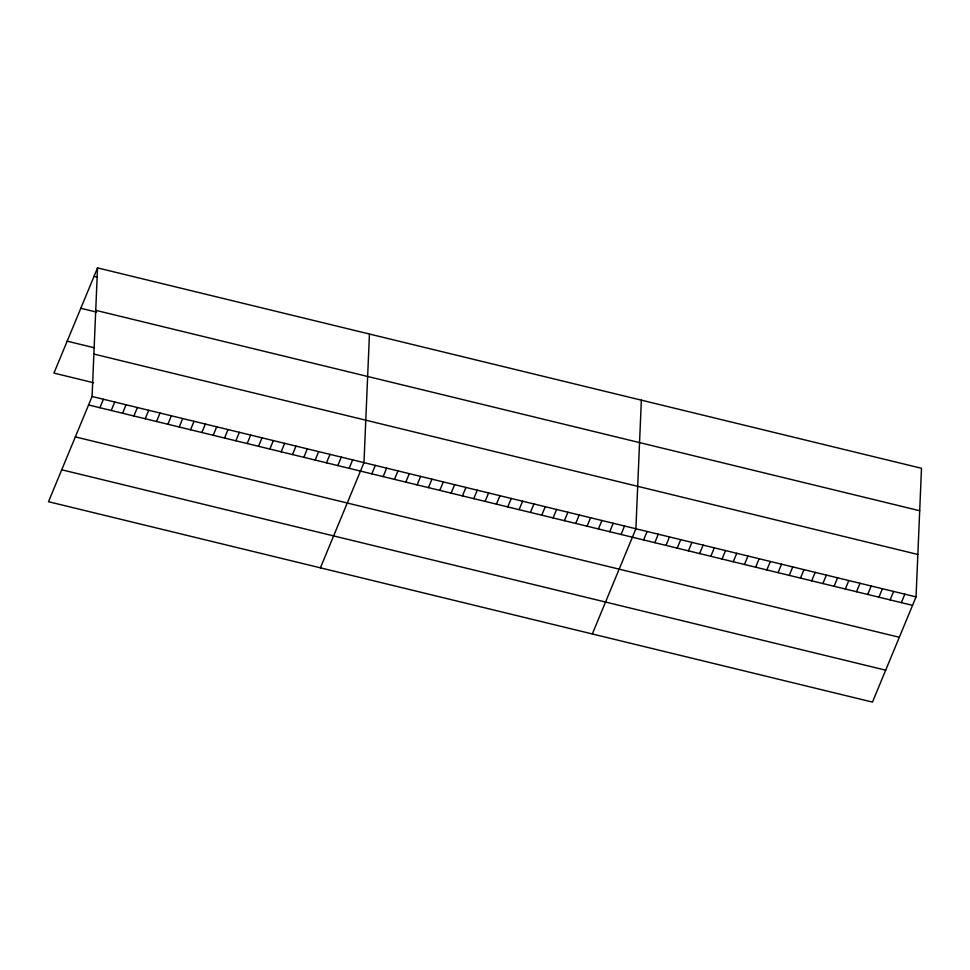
<?xml version="1.0" encoding="UTF-8"?>
<svg xmlns="http://www.w3.org/2000/svg" width="970" height="970" viewBox="0 0 970 970"><rect width="100%" height="100%" fill="white"/><g stroke="black" fill="none" stroke-linecap="round" stroke-linejoin="round"><path stroke-width="1.45" d="M92.077 396.5L97.533 267.902L921.5 468.292L916.044 596.902L872.466 702.098L48.5 501.708L92.077 396.5L916.044 596.902M369.449 334.032L363.98 462.629L320.403 567.838M641.352 400.161L635.896 528.759L592.318 633.968M97.533 267.902L53.956 373.098L93.617 382.75M99.898 407.715L103.402 399.252M111.235 410.468L114.739 402.016M122.559 413.22L126.064 404.769M133.896 415.984L137.4 407.521M145.221 418.737L148.725 410.274M156.546 421.489L160.05 413.038M167.883 424.254L171.387 415.791M179.208 427.006L182.712 418.543M190.544 429.758L194.036 421.295M201.869 432.511L205.373 424.06M213.194 435.275L216.698 426.812M224.531 438.028L228.035 429.564M235.856 440.78L239.36 432.317M247.18 443.532L250.684 435.081M258.517 446.297L262.021 437.834M269.842 449.049L273.346 440.586M281.179 451.802L284.683 443.338M292.503 454.554L296.008 446.103M303.828 457.319L307.332 448.855M315.165 460.071L318.669 451.608M326.49 462.823L329.994 454.36M337.827 465.576L341.331 457.125M349.151 468.34L352.656 459.877M371.813 473.845L375.317 465.382M383.138 476.597L386.642 468.146M394.475 479.362L397.979 470.899M405.799 482.114L409.304 473.651M417.124 484.867L420.628 476.416M428.461 487.619L431.965 479.168M439.786 490.383L443.29 481.92M451.123 493.136L454.615 484.673M462.447 495.888L465.952 487.437M473.772 498.641L477.276 490.189M485.109 501.405L488.613 492.942M496.434 504.157L499.938 495.694M507.759 506.91L511.263 498.459M519.096 509.662L522.6 501.211M530.42 512.427L533.924 503.963M541.757 515.179L545.261 506.716M553.082 517.932L556.586 509.48M564.407 520.684L567.911 512.233M575.743 523.448L579.248 514.985M587.068 526.201L590.572 517.737M598.405 528.953L601.909 520.502M609.73 531.705L613.234 523.254M621.055 534.47L624.559 526.007M643.595 539.95L647.099 531.487M654.798 542.666L658.303 534.215M666.002 545.395L669.506 536.943M677.218 548.123L680.722 539.659M688.421 550.851L691.925 542.388M699.625 553.579L703.129 545.116M710.828 556.295L714.332 547.844M722.032 559.023L725.536 550.572M733.247 561.751L736.751 553.288M744.451 564.479L747.955 556.016M755.654 567.195L759.158 558.744M766.858 569.923L770.362 561.472M778.061 572.652L781.565 564.188M789.277 575.38L792.781 566.916M800.48 578.108L803.985 569.645M811.684 580.824L815.188 572.373M822.887 583.552L826.391 575.101M834.091 586.28L837.595 577.817M845.306 589.008L848.811 580.545M856.51 591.724L860.014 583.273M867.713 594.452L871.218 586.001M878.917 597.18L882.421 588.717M890.12 599.909L893.625 591.445M901.336 602.637L904.84 594.173M94.029 276.353L96.867 277.044M95.739 310.339L919.693 510.729M80.813 308.278L96.382 312.073M67.185 341.173L94.09 347.721M93.884 354.062L917.838 554.464M88.573 404.963L912.54 605.353M75.345 436.888L899.311 637.278M61.728 469.783L885.683 670.173"/></g></svg>
